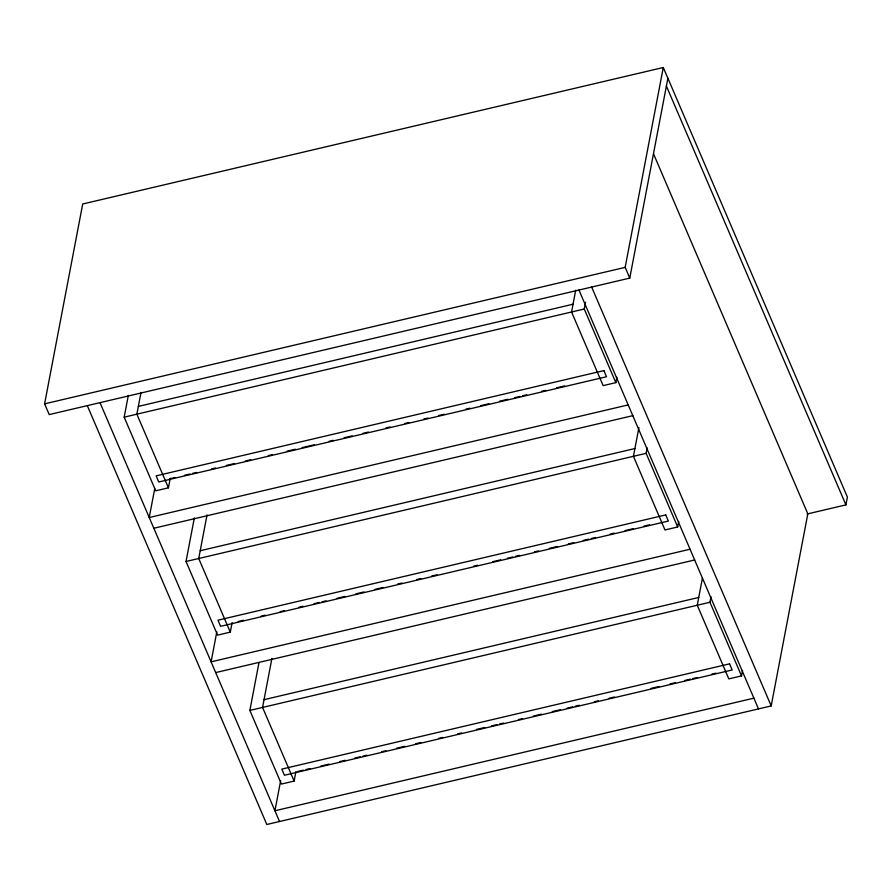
<?xml version="1.0" encoding="UTF-8"?>
<svg xmlns="http://www.w3.org/2000/svg" width="892" height="892" viewBox="0 0 892 892"><rect width="100%" height="100%" fill="white"/><g stroke="black" fill="none" stroke-linecap="round" stroke-linejoin="round"><path stroke-width="1.34" d="M667.874 78.251L629.763 278.103L49.205 414.59L44.6 403.853L82.711 203.989L663.28 67.502L847.4 497.1L845.917 504.872L807.149 513.993M170.26 478.29L168.432 487.824L155.732 490.812L124.178 417.166L128.325 395.368M141.025 392.38L136.866 414.178L168.432 487.824M154.706 488.816L149.232 517.516L628.191 404.912M232.11 622.616L230.292 632.149L217.592 635.137L186.027 561.492L194.345 517.884M207.044 514.896L198.726 558.503L230.292 632.149M216.823 631.781L211.092 661.842L690.051 549.238M295.943 771.535L294.126 781.08L281.426 784.057L249.86 710.422L258.959 662.723M271.915 658.374L262.56 707.434L294.126 781.08M280.657 780.701L274.926 810.772L753.885 698.168M575.719 290.179L571.571 311.988L603.126 385.634L615.826 382.646L616.874 377.193M615.826 382.646L584.271 309L585.565 302.187M629.763 278.103L625.158 267.366L663.28 67.502M638.884 427.692L633.42 456.314L664.986 529.96L677.686 526.971L678.723 521.519M677.686 526.971L646.12 453.326L647.157 447.873M702.45 577.983L697.254 605.233L728.82 678.879L741.52 675.902L742.557 670.449M741.52 675.902L709.954 602.256L710.991 596.804M87.304 405.637L266.82 824.498L771.19 705.918L807.817 513.837L653.546 153.892M44.6 403.853L625.158 267.366M138.349 406.406L573.043 304.217M124.178 417.166L584.271 309M169.536 478.803L174.955 477.532M184.421 475.302L189.84 474.031M192.538 473.396L196.597 472.448M211.482 468.947L215.541 467.988M226.367 465.446L234.484 463.539M245.311 460.997L250.719 459.726M268.314 455.589L272.372 454.63M287.246 451.129L295.363 449.222M302.132 447.628L314.307 444.773M329.193 441.272L333.251 440.313M344.078 437.771L352.195 435.865M363.022 433.322L368.429 432.051M386.024 427.915L390.083 426.956M404.957 423.455L409.015 422.507M423.901 419.006L427.959 418.047M438.786 415.505L444.194 414.234M465.847 409.149L469.906 408.19M480.732 405.648L488.849 403.742M499.676 401.188L507.793 399.281M514.55 397.698L519.969 396.427M522.667 395.792L526.726 394.833M541.611 391.332L545.67 390.384M556.496 387.83L564.614 385.924M153.837 528.254L632.796 415.661M200.209 550.732L634.903 448.542M186.027 561.492L646.12 453.326M238.164 621.534L243.572 620.263M261.166 616.127L265.225 615.179M280.11 611.678L284.169 610.719M299.043 607.229L303.102 606.27M313.928 603.728L319.347 602.457M322.045 601.821L326.104 600.862M336.931 598.32L345.048 596.413M355.875 593.86L363.992 591.953M374.818 589.411L382.936 587.505M397.821 584.004L401.879 583.056M416.754 579.555L420.812 578.596M431.639 576.054L437.058 574.783M473.585 566.197L477.644 565.238M492.529 561.737L500.646 559.83M507.414 558.236L512.822 556.965M515.531 556.329L519.59 555.382M534.464 551.88L538.523 550.922M549.349 548.379L557.467 546.473M568.293 543.93L573.701 542.659M583.178 540.429L588.586 539.158M591.296 538.523L595.354 537.564M610.239 534.063L614.298 533.115M625.125 530.573L633.242 528.655M644.057 526.113L649.476 524.842M215.697 672.579L694.656 559.975M264.043 699.663L698.737 597.462M249.86 710.422L709.954 602.256M297.928 771.424L303.347 770.153M306.056 769.506L310.115 768.558M320.93 766.016L329.048 764.109M339.874 761.556L345.293 760.285M354.76 758.055L360.167 756.784M362.877 756.148L366.935 755.201M381.821 751.7L385.879 750.741M396.706 748.198L404.823 746.292M415.639 743.75L421.057 742.478M438.641 738.342L442.7 737.383M457.585 733.882L461.643 732.934M476.529 729.433L484.646 727.526M491.414 725.932L496.822 724.661M499.531 724.025L503.59 723.066M518.475 719.576L522.534 718.617M533.36 716.075L541.477 714.169M552.293 711.615L560.41 709.709M567.178 708.125L572.597 706.854M575.295 706.219L579.354 705.26M594.239 701.759L598.298 700.811M609.124 698.258L614.532 696.986M651.071 688.401L659.188 686.494M670.003 683.952L675.422 682.67M684.889 680.451L690.308 679.18M693.006 678.544L697.065 677.586M711.95 674.084L716.008 673.137M666.391 86.022L845.917 504.872M591.664 287.068L771.19 705.918M578.964 290.045L758.49 708.906M100.004 402.649L279.519 821.51M603.873 370.593L156.122 475.86L158.754 481.992L606.504 376.736L603.873 370.593M665.733 514.918L217.971 620.185L220.603 626.318L668.364 521.051L665.733 514.918M729.567 663.849L281.805 769.105L284.436 775.248L732.187 669.981L729.567 663.849"/></g></svg>
